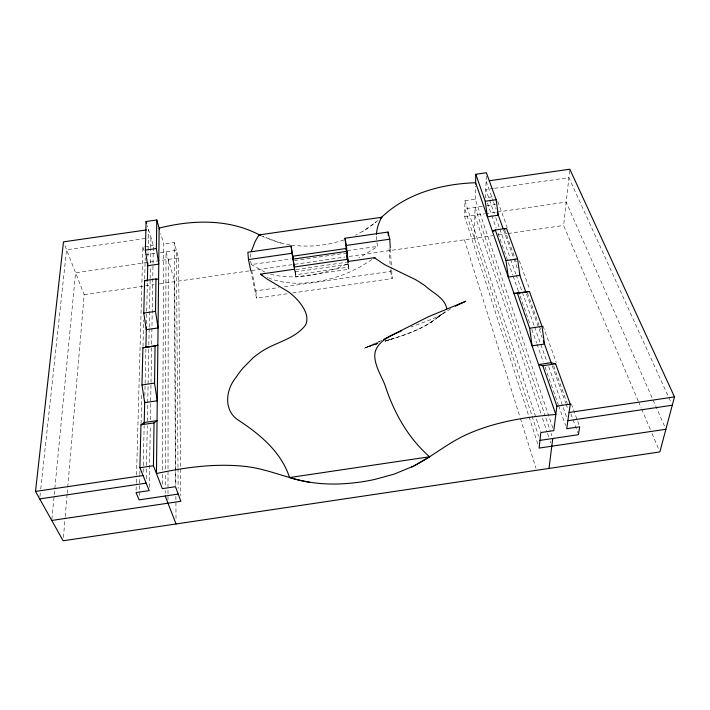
<?xml version="1.0" encoding="UTF-8"?>
<svg xmlns="http://www.w3.org/2000/svg" width="710" height="710" viewBox="0 0 710 710"><rect width="100%" height="100%" fill="white"/><g stroke="black" fill="none" stroke-linecap="round" stroke-linejoin="round"><path stroke-width="0.53" stroke-dasharray="3.55 2.66" d="M167.986 499.875L168.252 259.416M165.199 493.272L165.208 490.557M165.226 485.116L165.261 474.369M165.279 469.07L166.025 251.775L174.713 281.648L175.832 485.241M162.359 484.229L162.421 474.271M162.448 469.842L163.77 244.018L160.691 233.421M537.745 443.874L464.713 216.719L464.917 200.735L475.238 199.253L553.063 428.547M149.251 487.282L150.298 425.175M150.387 419.628L151.638 345.326M151.656 344.217L153.005 264.368M153.023 263.259L153.324 245.518L147.343 225.682M146.242 478.717L146.473 466.55M146.5 465.449L147.272 425.636M147.36 421.207L148.763 349.329M148.851 344.909L149.18 328.322M149.198 327.212L150.129 279.66M150.147 278.56L150.369 267.501M150.449 263.073L150.733 248.704M150.751 247.595L150.946 237.646L147.662 238.116M143.127 472.194L143.251 466.656M143.278 465.547L144.165 425.68M144.831 395.772L145.87 349.258M146.438 323.787L147.369 281.692M147.937 256.221L148.532 229.641M474.351 238.365L475.061 207.32L545.058 415.527M475.238 199.253L475.54 186.038M139.258 495.447L139.755 475.576M139.781 474.466L139.87 471.156M141.059 423.684L141.831 392.772M143.003 346.4L143.66 319.899M144.689 279.048L145.213 258.076M136.098 490.344L136.285 483.714M136.32 482.605L136.498 475.966M136.533 474.866L142.879 247.018L153.324 245.518M486.27 176.018L485.56 197.77L493.814 196.581M63.438 537.47L65.134 517.608M65.231 516.507L67.113 494.435M67.21 493.335L84.171 294.721L63.864 242.829M250.444 257.189L250.905 253.337M51.874 519.356L75.579 272.764L178.529 257.934L174.207 242.518L163.77 244.018M39.929 496.698L40.639 490.086M40.763 488.986L66.58 249.76L146.562 238.276M638.183 400.919L563.607 225.469L569.722 170.267M445.285 311.521L440.715 315.125M377.906 220.517L365.517 229.738L355.621 235.214M374.995 222.869L376.14 221.946M373.833 223.774L362.854 231.389M437.537 317.405C422.548 329.706 403.582 335.386 385.397 341.057M439.029 316.305L442.179 313.998L437.183 317.521L440.573 315.169L438.922 316.332M431.893 321.532L433.135 320.627M430.553 322.464L431.849 321.559L429.115 323.423M371.978 259.576L360.121 266.907L348.601 272.533A110.014 86.3 -8.1 0 1 326.538 279.758C307.758 283.964 287.275 285.367 269.046 278.142M376.921 242.66L377.764 246.326L359.118 257.916M442.019 314.264L431.884 319.225L411.063 327.008M450.699 308.788L437.786 317.104L439.561 315.906C423.985 329.147 404.159 335.271 384.998 341.199M381.785 340.427L366.617 347.234L378.119 343.347M379.761 341.439L363.538 348.512L377.649 343.569M378.013 343.409L366.688 347.11L378.173 343.365M385.219 341.057L393.455 338.368L385.273 341.022M343.951 239.962L333.629 242.9A98.939 79.813 -9.4 0 1 312.222 245.988L301.519 246.077L291.073 245.154M145.302 254.757L154.949 253.372M160.309 252.6L176.382 250.284L177.997 467.473M482.365 206.264L464.81 208.793L531.754 415.128M486.758 205.634L495.536 204.373M464.713 216.719L484.664 213.852M485.445 213.737L496.618 212.13M497.453 212.006L566.198 202.101L664.56 426.213M250.559 260.961L251.349 264.573L290.985 258.848M347.447 250.701L377.764 246.326M294.49 260.552L346.755 253.008M84.171 294.721L153.981 284.639M159.439 283.849L344.803 257.073M349.196 256.443L492.855 235.684M498.296 234.904L507.011 233.643M508.094 233.483L563.607 225.469M296.034 269.552L346.471 262.265M295.218 271.877L347.962 264.253M294.614 269.205L295.875 276.971L348.894 269.303L348.06 261.484M251.659 270.501L255.893 290.896L278.888 287.559M284.364 286.769L390.571 271.389L390.429 269.205M250.71 270.297L256.532 298.2L287.168 293.762M292.635 292.973L392.195 278.542L391.654 269.791M493.485 188.461L485.826 189.561L489.154 198.933M494.577 188.31L568.905 177.633L670.914 402.206M290.062 244.977L278.214 242.367L265.815 237.823M281.08 243.166L261.795 236.093M270.581 274.149C290.266 279.545 311.228 276.217 330.434 270.43A124.987 99.853 -7.2 0 0 347.261 263.978M267.279 277.406L268.158 277.779M263.126 236.67L264.466 237.255M264.963 272.187L251.349 264.573M638.618 401.94L641.219 408.064M641.654 409.084L650.324 429.488M652.064 433.561L658.569 448.862M497.763 201.471L507.206 227.431M519.285 260.659L529.846 289.733M543.061 326.076L556.267 362.419M571.372 403.954L578.916 424.722M504.535 229.383L514.661 257.517M515.043 258.564L516.543 262.736M527.415 292.955L539.041 325.26M539.414 326.307L541.295 331.517M553.667 365.907L568.302 406.555M570.92 413.85L577.674 432.603M486.101 181.227L493.122 200.797M493.485 201.826L496.077 209.033M503.434 229.552L517.226 268.016M526.545 294.002L542.2 337.658M552.265 365.721L565.684 403.147M566.065 404.185L567.929 409.386M489.527 199.971L494.329 213.506M495.811 217.668L499.503 228.087M499.875 229.126L510.224 258.28M510.588 259.319L515.762 273.891M516.134 274.93L534.24 325.952M534.612 326.99L547.179 362.384M548.653 366.555L567.139 418.607M487.397 202.989L491.435 214.491M491.808 215.529L496.21 228.07M498.047 233.297L512.744 275.098M513.108 276.146L518.247 290.772M520.084 295.999L530.37 325.26M531.834 329.44L536.609 343.028M536.982 344.075L543.221 361.834M545.058 367.061L558.282 404.682M558.646 405.73L565.63 425.583M545.901 418.039L550.188 430.775M551.049 433.348L551.918 435.922M474.875 215.254L540.905 413.468M542.529 418.341L546.691 430.855M547.534 433.393L549.238 438.505M550.09 441.061L550.667 442.774M464.917 200.735L540.479 431.502M532.092 416.184L538.588 436.188M464.42 239.794L520.066 417.418M520.403 418.474L535.97 468.165M142.879 247.018L144.689 252.822M390.571 271.389L392.195 278.542M347.563 262.105L348.894 269.303M295.085 271.655L295.591 274.788L348.495 267.129L348.077 263.224M295.209 271.788L295.875 276.971M255.893 290.896L256.532 298.2M390.358 249.024L391.583 268.7M389.107 248.438L390.154 264.83M178.529 257.934L180.81 495.757M178.006 468.582L178.157 488.533M175.894 496.308L176.018 519.542M174.207 242.518L175.468 485.604M376.557 239.865A80.363 53.312 -1 0 1 376.424 235.188"/><path stroke-width="1.06" d="M51.768 520.457L180.864 501.287L175.476 486.714L162.333 488.657L153.44 465.733L154.026 422.903L157.043 420.639L144.237 422.521L140.97 424.82L139.888 467.739L149.189 490.61L136.036 492.562L139.151 499.867L178.192 494.071M154.558 383.098L155.064 346.018L157.868 345.246L142.905 347.785L141.973 384.944L144.68 402.632L157.256 400.795L154.558 383.098L141.973 384.944M155.978 278.968L144.591 280.61L143.775 313.083L146.304 329.662L158.055 327.949L155.534 311.379L155.978 278.968L158.587 279.341M156.386 248.553L156.777 219.976L146.082 221.511L145.364 250.142L147.733 265.726L158.756 264.138L156.386 248.553L145.364 250.142M144.21 423.462L144.707 401.31M145.914 347.039L146.358 327.106M147.387 280.956L147.795 262.869M475.585 184.05L475.806 174.269L486.377 172.761L496.139 199.705L498.287 215.219L487.406 216.781L485.249 201.267L475.806 174.269M446.759 308.708C444.975 297.863 432.505 292.777 425.086 285.784A145.488 109.207 -8.6 0 0 415.696 279.731L384.651 264.644L376.3 259.052A32.5 21.868 -3.5 0 1 374.862 257.606L348.06 261.484L347.66 259.31L294.33 267.013L294.614 269.205L260.508 274.14L266.534 278.693L288.606 291.925A89.558 64.14 -14.1 0 1 290.656 293.514A94.279 67.592 -14.4 0 1 299.584 302.416C303.995 308.025 308.3 315.196 306.471 322.597A19.285 13.827 -10.1 0 1 305.256 325.437C293.833 340.161 273.243 342.469 258.884 353.411A66.252 50.685 -10.6 0 0 253.443 357.494L242.944 368.082A119.777 94.244 -7.8 0 0 236.057 377.321C225.443 390.127 223.171 411.152 239.288 420.781C260.703 434.981 281.275 452.163 289.573 477.546C308.415 483.412 328.384 485.116 348.015 483.412A126.247 78.925 -9.4 0 0 374.765 479.436L394.014 474.156L412.883 466.417M489.367 180.757L569.837 169.22L674.5 396.899L659.865 451.924L63.154 540.78L35.5 491.426L63.483 241.844L146.349 229.951M548.981 468.44L552.779 438.496M539.946 440.395L578.428 434.689L579.671 426.799L566.731 428.716L570.236 404.141L555.637 363.866L551.191 362.712L538.562 364.576L542.777 365.756L556.889 406.111L553.782 430.642L540.825 432.559L539.094 448.081L665.891 429.257M251.331 251.393L254.97 241.861A94.261 63.936 -6.5 0 1 258.014 236.563L259.123 234.904L381.82 217.26M380.276 218.556C405.392 193.635 441.07 183.934 475.62 182.727L555.832 414.454C524.131 417.098 491.959 422.317 463.062 436.215C445.108 445.072 429.727 458.296 411.702 467.002M373.904 258.271L374.862 257.606M401.656 330.736C390.252 335.732 373.336 342.744 374.844 357.867C375.927 367.469 381.163 375.83 384.811 384.589C393.606 411.951 407.646 437.608 429.603 456.77L414.063 465.822M455.314 306.188L465.813 301.244L428.112 316.864L383.648 339.433M495.296 229.987L505.99 260.588L508.28 277.077L519.871 275.4L517.599 258.901L506.532 228.363L495.296 229.987L492.376 231.149L494.391 230.865M504.464 229.161L506.532 228.363M139.888 467.739L153.44 465.733M556.889 406.111L570.236 404.141M35.5 491.426L143.047 475.514M569.047 412.501L674.5 396.899M39.689 498.899L146.154 483.137M567.876 420.693L672.281 405.233M289.573 477.546L429.603 456.77M142.905 347.785L155.064 346.018M517.421 293.265L529.42 291.517L542.067 326.423L544.49 344.03L532.083 345.841L529.651 328.233L517.421 293.265L513.933 293.408L529.42 291.517M529.651 328.233L542.067 326.423M140.97 424.82L154.026 422.903M542.777 365.756L555.637 363.866M485.249 201.267L496.139 199.705M293.186 258.946L291.091 246.024L247.87 252.245L248.473 259.567L250.71 270.297M346.4 251.26L345.007 238.249L388.068 232.046L389.746 239.19L390.287 247.932M248.473 259.567L292.023 253.284L294.827 270.519M345.007 238.249L346.356 245.447L389.746 239.19M294.401 267.475L292.671 256.212L346.276 248.482L347.714 259.771M293.044 259.123L346.808 251.358M143.775 313.083L155.534 311.379M505.99 260.588L517.599 258.901M144.591 280.61L146.455 280.84M309.347 482.205C288.038 478.744 268.194 469.177 246.689 466.603C216.506 463.009 186.002 467.216 156.466 473.534L159.146 228.123C192.703 219.612 229.836 218.591 260.943 235.72M262.167 274.992L260.508 274.14M165.19 495.997L176.044 523.971M497.186 212.13L503.07 228.531M519.463 274.255L525.799 291.925M543.319 340.773L551.519 363.644M518.62 291.819L519.347 293.913M146.082 221.511L146.713 223.597M156.777 219.976L159.51 229.383M292.671 256.212L293.008 258.307M291.091 246.024L292.023 253.284M346.356 245.447L348.202 262.798M346.276 248.482L346.613 251.633M347.066 255.84L347.412 259.141M346.87 255.6L347.234 259.035M388.068 232.046L388.281 235.33M376.469 234.264A80.363 53.312 -1 0 1 381.785 217.251"/></g></svg>
